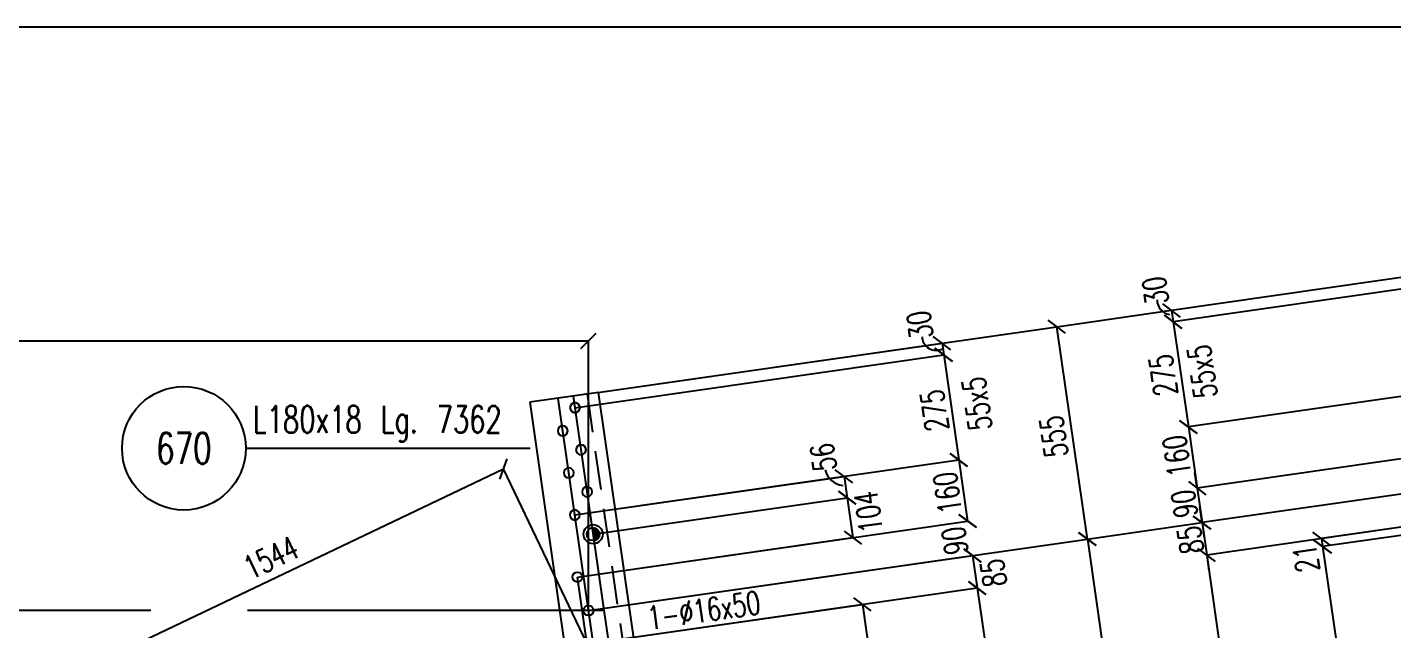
# Model space of a CAD drawing. Extents: x 106643 to 122863, y -59241 to -47761.
# Drawn here: x 113413 to 116946, y -49321 to -47761 of the extents above; entities that cross this region are included whole.
import ezdxf
from ezdxf.enums import TextEntityAlignment as Align

# ---------------------------------------------------------------- set-up
doc = ezdxf.new("R2010")
doc.units = 0
doc.header["$LTSCALE"] = 200
doc.header["$MEASUREMENT"] = 0
doc.linetypes.add('DASHED', pattern=[0.75, 0.5, -0.25])
doc.layers.get('0').update_dxf_attribs({"linetype": 'CONTINUOUS'})
for name, color, linetype in [('ASSI', 3, 'CONTINUOUS'), ('BOLLINI_1', 7, 'CONTINUOUS'), ('FORI', 2, 'CONTINUOUS'), ('LINEA_ANG', 2, 'CONTINUOUS'), ('LS', 7, 'CONTINUOUS'), ('QT_MPR', 7, 'CONTINUOUS'), ('QT_MSP', 7, 'CONTINUOUS'), ('TRAT-Y', 7, 'DASHED')]:
    doc.layers.add(name, color=color, linetype=linetype)
doc.styles.add('QUOTE', font='ROMANS8.SHX', dxfattribs={"width": 0.7})
doc.styles.add('RQL', font='ROMANS8.SHX', dxfattribs={"width": 0.7})
doc.styles.add('RS', font='ROMANS8.shx', dxfattribs={"width": 0.7})
doc.styles.get("Standard").update_dxf_attribs({"font": 'ROMANS8.SHX', "width": 0.7})
doc.dimstyles.new('TRATTO_20', dxfattribs={"dimscale": 0, "dimtxt": 60, "dimasz": 40, "dimexe": 0, "dimexo": 0, "dimgap": 10, "dimtad": 1, "dimrnd": 0.5, "dimdsep": 46, "dimtxsty": 'RS', "dimblk1": 'OBLIQUE', "dimblk2": 'OBLIQUE', "dimsah": 1, "dimcen": 0.09, "dimclrd": 2, "dimclre": 2, "dimclrt": 7, "dimadec": 0, "dimazin": 0, "dimtfac": 1, "dimtix": 1, "dimtmove": 2, "dimatfit": 3, "dimfxl": 1, "dimtolj": 1, "dimtzin": 0, "dimarcsym": 0})

# ---------------------------------------------------------------- blocks, each defined once
blk = doc.blocks.new('16')
blk.add_circle((0, 0), 1)
blk = doc.blocks.new('ASSE98')
blk.add_line((0, 0), (1, 0))
at = {"color": 7, "style": 'QUOTE', "width": 0.5, "flags": 1}
for tag, p in [('TI', (1.38308, 6.82731)), ('DI_S', (1.38308, 6.42178)), ('D_S', (1.38308, 6.02092)), ('E_S', (1.38308, 5.68065)), ('NFORI', (1.36454, 5.29792)), ('ALAR', (1.36349, 4.93246)), ('FAM', (1.3775, 4.54645)), ('ALA', (1.38308, 4.19257)), ('DISP2', (1.38308, 3.84971)), ('DISP1', (1.38308, 3.50686)), ('PINZAF', (1.38308, 3.164)), ('PINZAI', (1.38308, 2.82114)), ('TRP', (1.38308, 2.47829)), ('NP', (1.38308, 2.13543)), ('SV', (1.38308, 1.79257)), ('PESO', (1.38308, 1.44971)), ('QUA', (1.38308, 1.10686)), ('LUN', (1.38308, 0.764)), ('PROF', (1.38308, 0.42114)), ('POS', (1.38308, 0.07829))]:
    blk.add_attdef(tag, p, '', height=0.2, dxfattribs=at)
at = {"color": 7, "flags": 1}
for tag, p in [('LAV1', (3.07431, 6.82847)), ('LAV2', (3.07431, 6.49513)), ('LAV3', (3.07431, 6.1618)), ('LAV4', (3.07431, 5.82847)), ('LAV5', (3.07431, 5.49513)), ('LAV6', (3.07431, 5.1618)), ('LAV7', (3.07431, 4.82847)), ('LAV8', (3.07431, 4.49513)), ('LAV9', (3.07431, 4.1618)), ('LAV10', (3.07431, 3.82847))]:
    blk.add_attdef(tag, p, '', height=0.2, dxfattribs=at)
blk = doc.blocks.new('_OBLIQUE')
at = {"color": 0, "linetype": 'ByBlock'}
blk.add_line((-0.5, -0.5), (0.5, 0.5), dxfattribs=at)
blk = doc.blocks.new('*D21')
at = {"layer": 'QT_MPR', "color": 2, "lineweight": -2, "transparency": 16777216}
for p, q in [((114865.4, -49271.5), (116156.2, -49086.3)), ((116156.2, -49086.3), (116358.8, -50498.7)), ((115052.2, -50686.2), (116358.8, -50498.7))]:
    blk.add_line(p, q, dxfattribs=at)
at = {"layer": 'QT_MPR', "color": 2, "lineweight": -2, "transparency": 16777216, "xscale": 40, "yscale": 40, "zscale": 40}
for p, rotation in [((116156.2, -49086.3), 98.16615670567579), ((116358.8, -50498.7), 278.1661567056758)]:
    blk.add_blockref('_OBLIQUE', p, dxfattribs=dict(at, rotation=rotation))
at = {"layer": 'QT_MPR', "color": 7, "transparency": 16777216, "insert": (116211.3, -49794.4), "char_height": 60, "attachment_point": 5, "rotation": 98.1662, "style": 'RS'}
blk.add_mtext('\\A1;1427', dxfattribs=at)
blk = doc.blocks.new('*D19')
at = {"layer": 'QT_MPR', "color": 2, "lineweight": -2, "transparency": 16777216}
for p, q in [((114861.6, -49358), (115871.3, -49213.1)), ((115871.3, -49213.1), (116052.6, -50476.9)), ((115042.8, -50621.8), (116052.6, -50476.9))]:
    blk.add_line(p, q, dxfattribs=at)
at = {"layer": 'QT_MPR', "color": 2, "lineweight": -2, "transparency": 16777216, "xscale": 40, "yscale": 40, "zscale": 40}
for p, rotation in [((115871.3, -49213.1), 98.16615670567579), ((116052.6, -50476.9), 278.1661567056758)]:
    blk.add_blockref('_OBLIQUE', p, dxfattribs=dict(at, rotation=rotation))
at = {"layer": 'QT_MPR', "color": 7, "transparency": 16777216, "insert": (115912, -49847.1), "char_height": 60, "attachment_point": 5, "rotation": 98.1662, "style": 'RS'}
blk.add_mtext('\\A1;1277', dxfattribs=at)
blk = doc.blocks.new('*D30')
at = {"layer": 'QT_MPR', "color": 2, "lineweight": -2, "transparency": 16777216}
for p, q in [((114889.5, -48707.2), (115780.3, -48579.3)), ((115780.3, -48579.3), (115784.6, -48609.3)), ((114830.4, -48746.2), (115784.6, -48609.3))]:
    blk.add_line(p, q, dxfattribs=at)
at = {"layer": 'QT_MPR', "color": 2, "lineweight": -2, "transparency": 16777216, "xscale": 40, "yscale": 40, "zscale": 40}
for p, rotation in [((115780.3, -48579.3), 98.16615670567533), ((115784.6, -48609.3), 278.1661567056753)]:
    blk.add_blockref('_OBLIQUE', p, dxfattribs=dict(at, rotation=rotation))
at = {"layer": 'QT_MPR', "color": 7, "transparency": 16777216, "insert": (115723.1, -48531.8), "char_height": 60, "attachment_point": 5, "rotation": 98.1662, "style": 'RS'}
blk.add_mtext('\\A1;30', dxfattribs=at)
blk = doc.blocks.new('*D31')
at = {"layer": 'QT_MPR', "color": 2, "lineweight": -2, "transparency": 16777216}
for p, q in [((114830.4, -48746.2), (115784.6, -48609.3)), ((115784.6, -48609.3), (115823.7, -48881.5)), ((114829.9, -49024.1), (115823.7, -48881.5))]:
    blk.add_line(p, q, dxfattribs=at)
at = {"layer": 'QT_MPR', "color": 2, "lineweight": -2, "transparency": 16777216, "xscale": 40, "yscale": 40, "zscale": 40}
for p, rotation in [((115784.6, -48609.3), 98.16615670567533), ((115823.7, -48881.5), 278.1661567056753)]:
    blk.add_blockref('_OBLIQUE', p, dxfattribs=dict(at, rotation=rotation))
at = {"layer": 'QT_MPR', "color": 7, "transparency": 16777216, "insert": (115871, -48735.8), "char_height": 60, "attachment_point": 5, "rotation": 98.1662, "style": 'RS'}
blk.add_mtext('\\A1;55x5', dxfattribs=at)
blk = doc.blocks.new('*D32')
at = {"layer": 'QT_MPR', "color": 2, "lineweight": -2, "transparency": 16777216}
for p, q in [((114830.4, -48746.2), (115784.6, -48609.3)), ((115784.6, -48609.3), (115823.7, -48881.5)), ((114829.9, -49024.1), (115823.7, -48881.5))]:
    blk.add_line(p, q, dxfattribs=at)
at = {"layer": 'QT_MPR', "color": 2, "lineweight": -2, "transparency": 16777216, "xscale": 40, "yscale": 40, "zscale": 40}
for p, rotation in [((115784.6, -48609.3), 98.16615670567533), ((115823.7, -48881.5), 278.1661567056753)]:
    blk.add_blockref('_OBLIQUE', p, dxfattribs=dict(at, rotation=rotation))
at = {"layer": 'QT_MPR', "color": 7, "transparency": 16777216, "insert": (115760.8, -48753.5), "char_height": 60, "attachment_point": 5, "rotation": 98.1662, "style": 'RS'}
blk.add_mtext('\\A1;275', dxfattribs=at)
blk = doc.blocks.new('*D33')
at = {"layer": 'QT_MPR', "color": 2, "lineweight": -2, "transparency": 16777216}
for p, q in [((114829.9, -49024.1), (115823.7, -48881.5)), ((115823.7, -48881.5), (115846.4, -49039.8)), ((114836.8, -49184.7), (115846.4, -49039.8))]:
    blk.add_line(p, q, dxfattribs=at)
at = {"layer": 'QT_MPR', "color": 2, "lineweight": -2, "transparency": 16777216, "xscale": 40, "yscale": 40, "zscale": 40}
for p, rotation in [((115823.7, -48881.5), 98.16615670567533), ((115846.4, -49039.8), 278.1661567056753)]:
    blk.add_blockref('_OBLIQUE', p, dxfattribs=dict(at, rotation=rotation))
at = {"layer": 'QT_MPR', "color": 7, "transparency": 16777216, "insert": (115794.2, -48966.8), "char_height": 60, "attachment_point": 5, "rotation": 98.1662, "style": 'RS'}
blk.add_mtext('\\A1;160', dxfattribs=at)
blk = doc.blocks.new('*D34')
at = {"layer": 'QT_MPR', "color": 2, "lineweight": -2, "transparency": 16777216}
for p, q in [((114836.8, -49184.7), (115846.4, -49039.8)), ((115846.4, -49039.8), (115846.6, -49041.3)), ((114865.4, -49271.5), (115859.2, -49128.9)), ((115859.2, -49128.9), (115859.1, -49128.4))]:
    blk.add_line(p, q, dxfattribs=at)
at = {"layer": 'QT_MPR', "color": 2, "lineweight": -2, "transparency": 16777216, "xscale": 40, "yscale": 40, "zscale": 40}
for p, rotation in [((115846.4, -49039.8), 98.16615670567533), ((115859.2, -49128.9), 278.1661567056753)]:
    blk.add_blockref('_OBLIQUE', p, dxfattribs=dict(at, rotation=rotation))
at = {"layer": 'QT_MPR', "color": 7, "transparency": 16777216, "insert": (115813.4, -49090.6), "char_height": 60, "attachment_point": 5, "rotation": 98.1662, "style": 'RS'}
blk.add_mtext('\\A1;90', dxfattribs=at)
blk = doc.blocks.new('*D35')
at = {"layer": 'LS', "color": 2, "lineweight": -2, "transparency": 16777216}
for p, q in [((114889.5, -48707.2), (116077.3, -48536.7)), ((116156.2, -49086.3), (116077.3, -48536.7)), ((114865.4, -49271.5), (116156.2, -49086.3))]:
    blk.add_line(p, q, dxfattribs=at)
at = {"layer": 'LS', "color": 2, "lineweight": -2, "transparency": 16777216, "xscale": 40, "yscale": 40, "zscale": 40}
for p, rotation in [((116077.3, -48536.7), 98.16615670567533), ((116156.2, -49086.3), 278.1661567056753)]:
    blk.add_blockref('_OBLIQUE', p, dxfattribs=dict(at, rotation=rotation))
at = {"layer": 'LS', "color": 7, "transparency": 16777216, "insert": (116069.6, -48820.9), "char_height": 60, "attachment_point": 5, "rotation": 98.1662, "style": 'RS'}
blk.add_mtext('\\A1;555', dxfattribs=at)
blk = doc.blocks.new('*D36')
at = {"layer": 'QT_MPR', "color": 2, "lineweight": -2, "transparency": 16777216}
for p, q in [((117265.2, -48366.7), (116374.3, -48494.5)), ((117332.8, -48387.1), (116378.5, -48524)), ((116374.3, -48494.5), (116378.5, -48524))]:
    blk.add_line(p, q, dxfattribs=at)
at = {"layer": 'QT_MPR', "color": 2, "lineweight": -2, "transparency": 16777216, "xscale": 40, "yscale": 40, "zscale": 40}
for p, rotation in [((116374.3, -48494.5), 98.16615670567491), ((116378.5, -48524), 278.1661567056749)]:
    blk.add_blockref('_OBLIQUE', p, dxfattribs=dict(at, rotation=rotation))
at = {"layer": 'QT_MPR', "color": 7, "transparency": 16777216, "insert": (116332.5, -48443), "char_height": 60, "attachment_point": 5, "rotation": 98.1662, "style": 'RS'}
blk.add_mtext('\\A1;30', dxfattribs=at)
blk = doc.blocks.new('*D37')
at = {"layer": 'QT_MPR', "color": 2, "lineweight": -2, "transparency": 16777216}
for p, q in [((117332.8, -48387.1), (116378.5, -48524)), ((116378.5, -48524), (116417.6, -48796.2)), ((117411.4, -48653.6), (116417.6, -48796.2))]:
    blk.add_line(p, q, dxfattribs=at)
at = {"layer": 'QT_MPR', "color": 2, "lineweight": -2, "transparency": 16777216, "xscale": 40, "yscale": 40, "zscale": 40}
for p, rotation in [((116378.5, -48524), 98.16615670567491), ((116417.6, -48796.2), 278.1661567056749)]:
    blk.add_blockref('_OBLIQUE', p, dxfattribs=dict(at, rotation=rotation))
at = {"layer": 'QT_MPR', "color": 7, "transparency": 16777216, "insert": (116453.7, -48652.7), "char_height": 60, "attachment_point": 5, "rotation": 98.1662, "style": 'RS'}
blk.add_mtext('\\A1;55x5', dxfattribs=at)
blk = doc.blocks.new('*D38')
at = {"layer": 'QT_MPR', "color": 2, "lineweight": -2, "transparency": 16777216}
for p, q in [((117332.8, -48387.1), (116378.5, -48524)), ((116378.5, -48524), (116417.6, -48796.2)), ((117411.4, -48653.6), (116417.6, -48796.2))]:
    blk.add_line(p, q, dxfattribs=at)
at = {"layer": 'QT_MPR', "color": 2, "lineweight": -2, "transparency": 16777216, "xscale": 40, "yscale": 40, "zscale": 40}
for p, rotation in [((116378.5, -48524), 98.16615670567491), ((116417.6, -48796.2), 278.1661567056749)]:
    blk.add_blockref('_OBLIQUE', p, dxfattribs=dict(at, rotation=rotation))
at = {"layer": 'QT_MPR', "color": 7, "transparency": 16777216, "insert": (116352.7, -48662.4), "char_height": 60, "attachment_point": 5, "rotation": 98.1662, "style": 'RS'}
blk.add_mtext('\\A1;275', dxfattribs=at)
blk = doc.blocks.new('*D39')
at = {"layer": 'QT_MPR', "color": 2, "lineweight": -2, "transparency": 16777216}
for p, q in [((117411.4, -48653.6), (116417.6, -48796.2)), ((116417.6, -48796.2), (116440.3, -48954.6)), ((117450, -48809.7), (116440.3, -48954.6))]:
    blk.add_line(p, q, dxfattribs=at)
at = {"layer": 'QT_MPR', "color": 2, "lineweight": -2, "transparency": 16777216, "xscale": 40, "yscale": 40, "zscale": 40}
for p, rotation in [((116417.6, -48796.2), 98.16615670567491), ((116440.3, -48954.6), 278.1661567056749)]:
    blk.add_blockref('_OBLIQUE', p, dxfattribs=dict(at, rotation=rotation))
at = {"layer": 'QT_MPR', "color": 7, "transparency": 16777216, "insert": (116387.9, -48871.6), "char_height": 60, "attachment_point": 5, "rotation": 98.1662, "style": 'RS'}
blk.add_mtext('\\A1;160', dxfattribs=at)
blk = doc.blocks.new('*D40')
at = {"layer": 'QT_MPR', "color": 2, "lineweight": -2, "transparency": 16777216}
for p, q in [((117450, -48809.7), (116440.3, -48954.6)), ((116440.3, -48954.6), (116434.6, -48915)), ((117446.9, -48901.1), (116453.1, -49043.7)), ((116440.3, -48954.6), (116453.1, -49043.7)), ((116453.1, -49043.7), (116458.8, -49083.3))]:
    blk.add_line(p, q, dxfattribs=at)
at = {"layer": 'QT_MPR', "color": 2, "lineweight": -2, "transparency": 16777216, "xscale": 40, "yscale": 40, "zscale": 40}
for p, rotation in [((116440.3, -48954.6), 278.1661567056749), ((116453.1, -49043.7), 98.16615670567491)]:
    blk.add_blockref('_OBLIQUE', p, dxfattribs=dict(at, rotation=rotation))
at = {"layer": 'QT_MPR', "color": 7, "transparency": 16777216, "insert": (116407.4, -48994.9), "char_height": 60, "attachment_point": 5, "rotation": 98.1662, "style": 'RS'}
blk.add_mtext('\\A1;90', dxfattribs=at)
blk = doc.blocks.new('*D41')
at = {"layer": 'QT_MPR', "color": 2, "lineweight": -2, "transparency": 16777216}
for p, q in [((114865.4, -49271.5), (115859.2, -49128.9)), ((115859.2, -49128.9), (115871.3, -49213.1)), ((114861.6, -49358), (115871.3, -49213.1))]:
    blk.add_line(p, q, dxfattribs=at)
at = {"layer": 'QT_MPR', "color": 2, "lineweight": -2, "transparency": 16777216, "xscale": 40, "yscale": 40, "zscale": 40}
for p, rotation in [((115859.2, -49128.9), 98.16615670567533), ((115871.3, -49213.1), 278.1661567056753)]:
    blk.add_blockref('_OBLIQUE', p, dxfattribs=dict(at, rotation=rotation))
at = {"layer": 'QT_MPR', "color": 7, "transparency": 16777216, "insert": (115913.3, -49174), "char_height": 60, "attachment_point": 5, "rotation": 98.1662, "style": 'RS'}
blk.add_mtext('\\A1;85', dxfattribs=at)
blk = doc.blocks.new('*D42')
at = {"layer": 'QT_MPR', "color": 2, "lineweight": -2, "transparency": 16777216}
for p, q in [((117446.9, -48901.1), (116453.1, -49043.7)), ((116453.1, -49043.7), (116447.4, -49004.1)), ((117474.8, -48983), (116465.2, -49127.8)), ((116453.1, -49043.7), (116465.2, -49127.8)), ((116465.2, -49127.8), (116470.9, -49167.4))]:
    blk.add_line(p, q, dxfattribs=at)
at = {"layer": 'QT_MPR', "color": 2, "lineweight": -2, "transparency": 16777216, "xscale": 40, "yscale": 40, "zscale": 40}
for p, rotation in [((116453.1, -49043.7), 278.1661567056751), ((116465.2, -49127.8), 98.16615670567514)]:
    blk.add_blockref('_OBLIQUE', p, dxfattribs=dict(at, rotation=rotation))
at = {"layer": 'QT_MPR', "color": 7, "transparency": 16777216, "insert": (116423.1, -49088.5), "char_height": 60, "attachment_point": 5, "rotation": 98.1662, "style": 'RS'}
blk.add_mtext('\\A1;85', dxfattribs=at)
blk = doc.blocks.new('*D43')
at = {"layer": 'QT_MPR', "color": 2, "lineweight": -2, "transparency": 16777216}
for p, q in [((117474.8, -48983), (116465.2, -49127.8)), ((116465.2, -49127.8), (116646.5, -50391.7)), ((117656.3, -50246.7), (116646.5, -50391.7))]:
    blk.add_line(p, q, dxfattribs=at)
at = {"layer": 'QT_MPR', "color": 2, "lineweight": -2, "transparency": 16777216, "xscale": 40, "yscale": 40, "zscale": 40}
for p, rotation in [((116465.2, -49127.8), 98.16615670567579), ((116646.5, -50391.7), 278.1661567056758)]:
    blk.add_blockref('_OBLIQUE', p, dxfattribs=dict(at, rotation=rotation))
at = {"layer": 'QT_MPR', "color": 7, "transparency": 16777216, "insert": (116509.1, -49759.4), "char_height": 60, "attachment_point": 5, "rotation": 98.1662, "style": 'RS'}
blk.add_mtext('\\A1;1277', dxfattribs=at)
blk = doc.blocks.new('*D51')
at = {"layer": 'QT_MPR', "color": 2, "lineweight": -2, "transparency": 16777216}
for p, q in [((113252.1, -49569.1), (114645.8, -48905)), ((114861.6, -49358), (114645.8, -48905)), ((113467.9, -50022.1), (113252.1, -49569.1))]:
    blk.add_line(p, q, dxfattribs=at)
at = {"layer": 'QT_MPR', "color": 2, "lineweight": -2, "transparency": 16777216, "xscale": 40, "yscale": 40, "zscale": 40}
for p, rotation in [((114645.8, -48905), 25.47875624659743), ((113252.1, -49569.1), 205.4787562465974)]:
    blk.add_blockref('_OBLIQUE', p, dxfattribs=dict(at, rotation=rotation))
at = {"layer": 'QT_MPR', "color": 7, "transparency": 16777216, "insert": (114043.8, -49134.3), "char_height": 60, "attachment_point": 5, "rotation": 25.4788, "style": 'RS'}
blk.add_mtext('\\A1;1544', dxfattribs=at)
blk = doc.blocks.new('xxx')
blk.add_circle((0, 0), 8)
at = {"color": 3, "style": 'RQL', "width": 0.7}
blk.add_attdef('POS', text='', height=4, dxfattribs=at).set_placement((0, 0), align=Align.MIDDLE)
at = {"color": 3, "style": 'RQL', "width": 0.7, "flags": 1}
blk.add_attdef('POS1', (-0.39, -5.42), '', height=2, dxfattribs=at)
at = {"style": 'RQL', "width": 0.7, "flags": 1}
blk.add_attdef('TIPO', (-0.39, -8.66), '', height=2, dxfattribs=at)
blk = doc.blocks.new('*D64')
at = {"layer": 'QT_MPR', "color": 2, "lineweight": -2, "transparency": 16777216}
for p in [(111077.8, -48573.4), (114865.4, -49271.5)]:
    blk.add_line(p, (114865.4, -48573.4), dxfattribs=at)
at = {"layer": 'QT_MPR', "color": 2, "lineweight": -2, "transparency": 16777216, "xscale": 40, "yscale": 40, "zscale": 40, "rotation": 180}
blk.add_blockref('_OBLIQUE', (111077.8, -48573.4), dxfattribs=at)
at = {"layer": 'QT_MPR', "color": 2, "lineweight": -2, "transparency": 16777216, "xscale": 40, "yscale": 40, "zscale": 40}
blk.add_blockref('_OBLIQUE', (114865.4, -48573.4), dxfattribs=at)
at = {"layer": 'QT_MPR', "color": 7, "transparency": 16777216, "insert": (112971.6, -48533.4), "char_height": 60, "attachment_point": 5, "style": 'RS'}
blk.add_mtext('\\A1;3787.5', dxfattribs=at)
blk = doc.blocks.new('*D71')
at = {"layer": 'LS', "color": 2, "lineweight": -2, "transparency": 16777216}
for p, q in [((117753.7, -49271.5), (119016, -49271.5)), ((119016, -56344.7), (119016, -49271.5)), ((115920.8, -56344.7), (119016, -56344.7))]:
    blk.add_line(p, q, dxfattribs=at)
at = {"layer": 'LS', "color": 2, "lineweight": -2, "transparency": 16777216, "xscale": 40, "yscale": 40, "zscale": 40}
for p, rotation in [((119016, -49271.5), 90), ((119016, -56344.7), 270)]:
    blk.add_blockref('_OBLIQUE', p, dxfattribs=dict(at, rotation=rotation))
at = {"layer": 'LS', "color": 7, "transparency": 16777216, "insert": (118976, -52808.1), "char_height": 60, "attachment_point": 5, "rotation": 90, "style": 'RS'}
blk.add_mtext('\\A1;7000', dxfattribs=at)
blk = doc.blocks.new('bull')
at = {"style": 'RS', "width": 0.7, "flags": 1}
for tag, p in [('NN', (-12.25, 0)), ('DIAMETRO', (0, -4.86)), ('SERRAGGIO', (0, -9.71)), ('LUNGHEZZA', (0, -14.57)), ('NB', (0, -19.43)), ('TIPO', (0, -24.12)), ('EL', (-0.14, -29))]:
    blk.add_attdef(tag, p, '', height=3, dxfattribs=at)
at = {"style": 'RS', "width": 0.7}
blk.add_attdef('BULLONE', (0, 0), '', height=3, dxfattribs=at)
blk = doc.blocks.new('P20')
at = {"color": 0}
for p, q in [((0, 0.98), (0.02, 1)), ((0, 0.94), (0.06, 1)), ((1, -0.01), (0, 0.99)), ((0, 0.89), (0.1, 0.99)), ((0, 0.85), (0.14, 0.99)), ((0, 0.8), (0.18, 0.98)), ((0, 0.76), (0.22, 0.98)), ((0, 0.71), (0.25, 0.97)), ((0, 0.67), (0.29, 0.96)), ((1, -0.05), (0, 0.95)), ((0, 0.62), (0.32, 0.95)), ((0, 0.58), (0.36, 0.93)), ((0, 0.53), (0.39, 0.92)), ((0, 0.49), (0.42, 0.91)), ((1, -0.09), (0, 0.9)), ((0, 0.44), (0.45, 0.89)), ((0, 0.4), (0.48, 0.88)), ((0.99, -0.13), (0, 0.86)), ((0, 0.35), (0.51, 0.86)), ((0, 0.31), (0.54, 0.84)), ((0, 0.26), (0.56, 0.83)), ((0.99, -0.17), (0, 0.81)), ((0, 0.22), (0.59, 0.81)), ((0, 0.17), (0.61, 0.79)), ((0.98, -0.21), (0, 0.77)), ((0, 0.13), (0.64, 0.77)), ((0, 0.08), (0.66, 0.75)), ((0, 0.04), (0.69, 0.73)), ((0.97, -0.25), (0, 0.72)), ((0, -0.01), (0.71, 0.7)), ((0.96, -0.28), (0, 0.68)), ((0, -0.05), (0.73, 0.68)), ((0, -0.1), (0.75, 0.66)), ((0.95, -0.32), (0, 0.63)), ((0, -0.14), (0.77, 0.63)), ((0, -0.19), (0.79, 0.61)), ((0.94, -0.35), (0, 0.59)), ((0, -0.23), (0.81, 0.58)), ((0, -0.28), (0.83, 0.56)), ((0.92, -0.38), (0, 0.54)), ((0, -0.32), (0.85, 0.53)), ((0.91, -0.41), (0, 0.5)), ((0, -0.36), (0.87, 0.5)), ((0, -0.41), (0.88, 0.47)), ((0.9, -0.44), (0, 0.45)), ((0, -0.45), (0.9, 0.44)), ((0.88, -0.47), (0, 0.41)), ((0, -0.5), (0.91, 0.41)), ((0, -0.54), (0.92, 0.38)), ((0.87, -0.5), (0, 0.36)), ((0, -0.59), (0.94, 0.35)), ((0.85, -0.53), (0, 0.32)), ((0, -0.63), (0.95, 0.31)), ((0, -0.68), (0.96, 0.28)), ((0.83, -0.56), (0, 0.27)), ((0, -0.72), (0.97, 0.25)), ((0.81, -0.58), (0, 0.23)), ((0, -0.77), (0.98, 0.21)), ((0.79, -0.61), (0, 0.18)), ((0, -0.81), (0.99, 0.17)), ((0.77, -0.63), (0, 0.14)), ((0, -0.86), (0.99, 0.13)), ((0.75, -0.66), (0, 0.09)), ((0, -0.9), (1, 0.09)), ((0.73, -0.68), (0, 0.05)), ((0, -0.95), (1, 0.05)), ((0.71, -0.7), (0, 0.01)), ((0, -0.99), (1, 0.01)), ((1, 0.04), (0.04, 1)), ((1, 0.09), (0.09, 1)), ((0.99, 0.14), (0.14, 0.99)), ((0.98, 0.19), (0.19, 0.98)), ((0.97, 0.25), (0.25, 0.97)), ((0.95, 0.31), (0.31, 0.95)), ((0.92, 0.38), (0.38, 0.92)), ((0.88, 0.47), (0.47, 0.88)), ((0.81, 0.59), (0.59, 0.81)), ((0.69, -0.73), (0, -0.04)), ((0.66, -0.75), (0, -0.08)), ((0.64, -0.77), (0, -0.13)), ((0.61, -0.79), (0, -0.17)), ((0.59, -0.81), (0, -0.22)), ((0.56, -0.83), (0, -0.26)), ((0.54, -0.84), (0, -0.31)), ((0.51, -0.86), (0, -0.35)), ((0.48, -0.88), (0, -0.4)), ((0.45, -0.89), (0, -0.44)), ((0.42, -0.91), (0, -0.49)), ((0.39, -0.92), (0, -0.53)), ((0.36, -0.93), (0, -0.58)), ((0.32, -0.95), (0, -0.62)), ((0.29, -0.96), (0, -0.67)), ((0.25, -0.97), (0, -0.71)), ((0.22, -0.98), (0, -0.76)), ((0.18, -0.98), (0, -0.8)), ((0.14, -0.99), (0, -0.85)), ((0.1, -0.99), (0, -0.89)), ((0.04, -1), (1, -0.04)), ((0.09, -1), (1, -0.09)), ((0.14, -0.99), (0.99, -0.14)), ((0.19, -0.98), (0.98, -0.19)), ((0.25, -0.97), (0.97, -0.25)), ((0.31, -0.95), (0.95, -0.31)), ((0.38, -0.92), (0.92, -0.38)), ((0.47, -0.88), (0.88, -0.47)), ((0.59, -0.81), (0.81, -0.59))]:
    blk.add_line(p, q, dxfattribs=at)
for radius in [1.5, 1]:
    blk.add_circle((0, 0), radius)
blk = doc.blocks.new('*D124')
at = {"layer": 'QT_MSP', "color": 2, "lineweight": -2, "transparency": 16777216}
for p, q in [((114829.9, -49024.1), (115526.7, -48924.1)), ((115526.7, -48924.1), (115534.7, -48979.5)), ((114877.4, -49073.8), (115534.7, -48979.5))]:
    blk.add_line(p, q, dxfattribs=at)
at = {"layer": 'QT_MSP', "color": 2, "lineweight": -2, "transparency": 16777216, "xscale": 40, "yscale": 40, "zscale": 40}
for p, rotation in [((115526.7, -48924.1), 98.16615670567579), ((115534.7, -48979.5), 278.1661567056758)]:
    blk.add_blockref('_OBLIQUE', p, dxfattribs=dict(at, rotation=rotation))
at = {"layer": 'QT_MSP', "color": 7, "transparency": 16777216, "insert": (115473.2, -48874.5), "char_height": 60, "attachment_point": 5, "rotation": 98.1662, "style": 'RS'}
blk.add_mtext('\\A1;56', dxfattribs=at)
blk = doc.blocks.new('*D123')
at = {"layer": 'QT_MSP', "color": 2, "lineweight": -2, "transparency": 16777216}
for p, q in [((114877.4, -49073.8), (115534.7, -48979.5)), ((115534.7, -48979.5), (115549.5, -49082.5)), ((114836.8, -49184.7), (115549.5, -49082.5))]:
    blk.add_line(p, q, dxfattribs=at)
at = {"layer": 'QT_MSP', "color": 2, "lineweight": -2, "transparency": 16777216, "xscale": 40, "yscale": 40, "zscale": 40}
for p, rotation in [((115534.7, -48979.5), 98.16615670567579), ((115549.5, -49082.5), 278.1661567056758)]:
    blk.add_blockref('_OBLIQUE', p, dxfattribs=dict(at, rotation=rotation))
at = {"layer": 'QT_MSP', "color": 7, "transparency": 16777216, "insert": (115589.7, -49016.2), "char_height": 60, "attachment_point": 5, "rotation": 98.1662, "style": 'RS'}
blk.add_mtext('\\A1;104', dxfattribs=at)
blk = doc.blocks.new('*D129')
at = {"layer": 'QT_MSP', "color": 2, "lineweight": -2, "transparency": 16777216}
for p, q in [((114861.6, -49358), (115574.3, -49255.7)), ((115574.3, -49255.7), (115619.9, -49573.4)), ((114962.6, -49667.7), (115619.9, -49573.4))]:
    blk.add_line(p, q, dxfattribs=at)
at = {"layer": 'QT_MSP', "color": 2, "lineweight": -2, "transparency": 16777216, "xscale": 40, "yscale": 40, "zscale": 40}
for p, rotation in [((115574.3, -49255.7), 98.16615670567579), ((115619.9, -49573.4), 278.1661567056758)]:
    blk.add_blockref('_OBLIQUE', p, dxfattribs=dict(at, rotation=rotation))
at = {"layer": 'QT_MSP', "color": 7, "transparency": 16777216, "insert": (115550.8, -49418), "char_height": 60, "attachment_point": 5, "rotation": 98.1662, "style": 'RS'}
blk.add_mtext('\\A1;321', dxfattribs=at)
blk = doc.blocks.new('*D126')
at = {"layer": 'QT_MSP', "color": 2, "lineweight": -2, "transparency": 16777216}
for p, q in [((117474.8, -48983), (116762.1, -49085.2)), ((117422.4, -49011.7), (116765.1, -49106)), ((116762.1, -49085.2), (116765.1, -49106))]:
    blk.add_line(p, q, dxfattribs=at)
at = {"layer": 'QT_MSP', "color": 2, "lineweight": -2, "transparency": 16777216, "xscale": 40, "yscale": 40, "zscale": 40}
for p, rotation in [((116762.1, -49085.2), 98.1661567056708), ((116765.1, -49106), 278.1661567056708)]:
    blk.add_blockref('_OBLIQUE', p, dxfattribs=dict(at, rotation=rotation))
at = {"layer": 'QT_MSP', "color": 7, "transparency": 16777216, "insert": (116722.5, -49136.6), "char_height": 60, "attachment_point": 5, "rotation": 98.1662, "style": 'RS'}
blk.add_mtext('\\A1;21', dxfattribs=at)
blk = doc.blocks.new('*D125')
at = {"layer": 'QT_MSP', "color": 2, "lineweight": -2, "transparency": 16777216}
for p, q in [((117422.4, -49011.7), (116765.1, -49106)), ((116765.1, -49106), (116850.4, -49699.9)), ((117507.6, -49605.6), (116850.4, -49699.9))]:
    blk.add_line(p, q, dxfattribs=at)
at = {"layer": 'QT_MSP', "color": 2, "lineweight": -2, "transparency": 16777216, "xscale": 40, "yscale": 40, "zscale": 40}
for p, rotation in [((116765.1, -49106), 98.1661567056708), ((116850.4, -49699.9), 278.1661567056708)]:
    blk.add_blockref('_OBLIQUE', p, dxfattribs=dict(at, rotation=rotation))
at = {"layer": 'QT_MSP', "color": 7, "transparency": 16777216, "insert": (116765.5, -49397.4), "char_height": 60, "attachment_point": 5, "rotation": 98.1662, "style": 'RS'}
blk.add_mtext('\\A1;600', dxfattribs=at)

msp = doc.modelspace()

# ---------------------------------------------------------------- linework, layer by layer
at = {"layer": 'LINEA_ANG'}
for p, q in [((114891.38, -48706.516), (114713.205, -48732.084)), ((115937.11, -55993.867), (114891.38, -48706.516)), ((114713.205, -48732.084), (115758.935, -56019.435))]:
    msp.add_line(p, q, dxfattribs=at)
at = {"layer": 'LS', "color": 2}
for p, q in [((116077.287, -48536.726), (116374.245, -48494.112)), ((116156.152, -49086.314), (116453.11, -49043.7))]:
    msp.add_line(p, q, dxfattribs=at)
at = {"layer": 'LS', "color": 6}
for p, q in [((116003.623, -56922.018), (114826.158, -48716.649)), ((114943.899, -49818.751), (114786.563, -48722.331)), ((113978.341, -48851.399), (114714.391, -48851.399)), ((115661.211, -54930.103), (114836.753, -49184.725)), ((113732.904, -49271.539), (111077.784, -49271.539)), ((114905.784, -49271.539), (113983.11, -49271.539))]:
    msp.add_line(p, q, dxfattribs=at)
at = {"layer": 'LS', "color": 8}
msp.add_lwpolyline([(106643.467, -47761.325), (106643.467, -59241.325), (119363.467, -59241.325), (119363.467, -57641.325), (122863.467, -57641.325), (122863.467, -47761.325), (106643.467, -47761.325)], close=True, dxfattribs=at)
at = {"layer": 'LS', "color": 2}
for centre, radius, start, end in [((116375.123, -48466.887), 38.569, 180.801046, 260.897346), ((115764.86, -48561.177), 36.351, 183.071517, 296.687509), ((115529.964, -48893.539), 54.266, 194.949127, 262.801056)]:
    msp.add_arc(centre, radius, start, end, dxfattribs=at)
at = {"layer": 'TRAT-Y'}
msp.add_line((114861.684, -48710.777), (115907.414, -55998.129), dxfattribs=at)

# ---------------------------------------------------------------- block references
at = {"layer": 'ASSI'}
ref = msp.add_blockref('ASSE98', (115937.11, -55993.867), dxfattribs=dict(at, xscale=7361.999999999999, rotation=98.16615670567577))
ref.add_attrib('PROF', 'L180x18', (113997.169, -48811.387), dxfattribs={"layer": '0', "color": 2, "height": 70, "style": 'QUOTE', "width": 0.7})
ref.add_attrib('LUN', '7362', (114472.744, -48811.387), dxfattribs={"layer": '0', "color": 2, "height": 70, "style": 'QUOTE', "width": 0.7})
ref.add_attrib('SV', 'Lg.', (114327.656, -48811.387), dxfattribs={"layer": '0', "color": 2, "height": 70, "style": 'QUOTE', "width": 0.7})
at = {"layer": 'BOLLINI_1', "xscale": 20, "yscale": 20, "zscale": 20}
msp.add_blockref('xxx', (113818.341, -48851.399), dxfattribs=at).add_auto_attribs({'POS': '670'})
at = {"layer": 'FORI'}
for name, p, xscale, yscale, zscale, rotation in [('16', (114830.396, -48746.181), -13, 13, 13, 16.33231341135699), ('16', (114798.614, -48806.305), -13, 13, 13, 16.33231341135699), ('16', (114846.021, -48855.065), -13, 13, 13, 16.33231341135699), ('16', (114814.239, -48915.19), -13, 13, 13, 16.33231341135699), ('16', (114861.645, -48963.95), -13, 13, 13, 16.33231341135699), ('16', (114829.863, -49024.074), -13, 13, 13, 16.33231341135699), ('P20', (114877.412, -49073.825), 16.5, 16.5, 16.5, 7.543052222774039), ('16', (114836.753, -49184.725), 13, 13, 13, 0.6750560160000235)]:
    msp.add_blockref(name, p, dxfattribs=dict(at, xscale=xscale, yscale=yscale, zscale=zscale, rotation=rotation))
at = {"layer": 'FORI', "xscale": 13, "yscale": 13, "zscale": 13}
msp.add_blockref('16', (114865.375, -49271.539), dxfattribs=at)
at = {"layer": 'LS', "color": 7, "xscale": 20, "yscale": 20, "zscale": 20, "rotation": 8.166156705675887}
msp.add_blockref('bull', (115023.031, -49321.274), dxfattribs=at).add_auto_attribs({'BULLONE': '1-%%c16x50            '})

# ---------------------------------------------------------------- dimensions: what is measured, and where the dimension line sits
at = {"layer": 'LS', "color": 6}
dim = msp.add_linear_dim(base=(116077.287, -48536.726), p1=(114865.375, -49271.539), p2=(114889.455, -48707.179), angle=98.166157, dimstyle='TRATTO_20', override={"dimscale": 1}, dxfattribs=at)
dim.commit()
dim.dimension.update_dxf_attribs({"geometry": '*D35', "text_midpoint": (116069.561, -48820.924), "dimtype": 160})
dim = msp.add_linear_dim(base=(119016.029, -49271.539), p1=(115920.784, -56344.744), p2=(117753.728, -49271.539), angle=90, text='7000', dimstyle='TRATTO_20', override={"dimscale": 1}, dxfattribs=at)
dim.commit()
dim.dimension.update_dxf_attribs({"geometry": '*D71', "text_midpoint": (118976.029, -52808.142)})
at = {"layer": 'QT_MPR'}
for base, p1, p2, angle, text, picture, middle in [((116378.537, -48524.024), (117265.174, -48366.652), (117332.763, -48387.093), 98.166157, '30', '*D36', (116332.511, -48442.996)), ((116417.599, -48796.235), (117332.763, -48387.093), (117411.419, -48653.623), 98.166157, '275', '*D38', (116352.681, -48662.424)), ((116417.599, -48796.235), (117332.763, -48387.093), (117411.419, -48653.623), 98.166157, '55x5', '*D37', (116453.723, -48652.679)), ((115784.621, -48609.25), (114889.455, -48707.179), (114830.396, -48746.181), 98.166157, '30', '*D30', (115723.075, -48531.781)), ((115823.683, -48881.462), (114830.396, -48746.181), (114829.863, -49024.074), 98.166157, '55x5', '*D31', (115870.968, -48735.768)), ((115823.683, -48881.462), (114830.396, -48746.181), (114829.863, -49024.074), 98.166157, '275', '*D32', (115760.829, -48753.45)), ((116440.326, -48954.613), (117411.419, -48653.623), (117449.984, -48809.728), 98.166157, '160', '*D39', (116387.941, -48871.629)), ((116453.11, -49043.7), (117449.984, -48809.728), (117446.93, -48901.088), 98.166157, '90', '*D40', (116407.412, -48994.91)), ((114645.778, -48905.016), (113467.933, -50022.07), (114861.611, -49357.95), 25.478756, '1544', '*D51', (114043.794, -49134.261)), ((115846.41, -49039.839), (114829.863, -49024.074), (114836.753, -49184.725), 98.166157, '160', '*D33', (115794.216, -48966.814)), ((116465.184, -49127.838), (117446.93, -48901.088), (117474.842, -48982.953), 98.166157, '85', '*D42', (116423.093, -49088.51)), ((116646.541, -50391.651), (117474.842, -48982.953), (117656.335, -50246.747), 98.166157, '1277', '*D43', (116509.091, -49759.432)), ((115859.194, -49128.927), (114836.753, -49184.725), (114865.375, -49271.539), 98.166157, '90', '*D34', (115813.416, -49090.553)), ((116358.826, -50498.682), (114865.375, -49271.539), (115052.211, -50686.18), 98.166157, '1427', '*D21', (116211.284, -49794.435)), ((115871.268, -49213.065), (114865.375, -49271.539), (114861.611, -49357.95), 98.166157, '85', '*D41', (115913.261, -49174.004)), ((116052.624, -50476.878), (114861.611, -49357.95), (115042.829, -50621.783), 98.166157, '1277', '*D19', (115912.033, -49847.115))]:
    dim = msp.add_linear_dim(base=base, p1=p1, p2=p2, angle=angle, text=text, dimstyle='TRATTO_20', override={"dimscale": 1}, dxfattribs=at)
    dim.commit()
    dim.dimension.update_dxf_attribs({"geometry": picture, "text_midpoint": middle, "dimtype": 160})
dim = msp.add_linear_dim(base=(114865.375, -48573.353), p1=(111077.784, -48573.353), p2=(114865.375, -49271.539), dimstyle='TRATTO_20', override={"dimscale": 1}, dxfattribs=at)
dim.commit()
dim.dimension.update_dxf_attribs({"geometry": '*D64', "text_midpoint": (112971.579, -48533.353)})
at = {"layer": 'QT_MSP'}
for base, p1, p2, text, picture, middle in [((115534.68, -48979.507), (114829.863, -49024.074), (114877.412, -49073.825), '56', '*D124', (115473.159, -48874.475)), ((115549.452, -49082.453), (114877.412, -49073.825), (114836.753, -49184.725), '104', '*D123', (115589.729, -49016.18)), ((116765.125, -49106.012), (117474.842, -48982.953), (117422.392, -49011.695), '21', '*D126', (116722.506, -49136.634)), ((116850.352, -49699.928), (117422.392, -49011.695), (117507.619, -49605.611), '600', '*D125', (116765.484, -49397.38)), ((115619.906, -49573.423), (114861.611, -49357.95), (114962.639, -49667.741), '321', '*D129', (115550.844, -49418.013))]:
    dim = msp.add_linear_dim(base=base, p1=p1, p2=p2, angle=98.166157, text=text, dimstyle='TRATTO_20', override={"dimscale": 1}, dxfattribs=at)
    dim.commit()
    dim.dimension.update_dxf_attribs({"geometry": picture, "text_midpoint": middle, "dimtype": 160})

doc.saveas('drawing.dxf')
